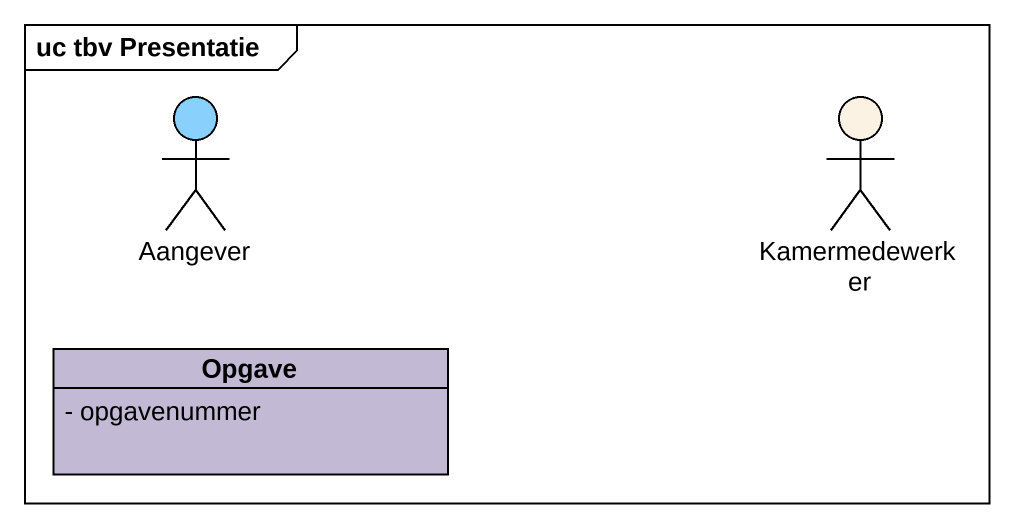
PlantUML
@startuml
mainframe uc tbv Presentatie
allowmixing
hide circle
hide empty members
skinparam classAttributeIconSize 0
actor Aangever #89D1FC
actor Kamermedewerker #FCF2E3
class Opgave #C2BAD4 {
  - opgavenummer
}
@enduml
